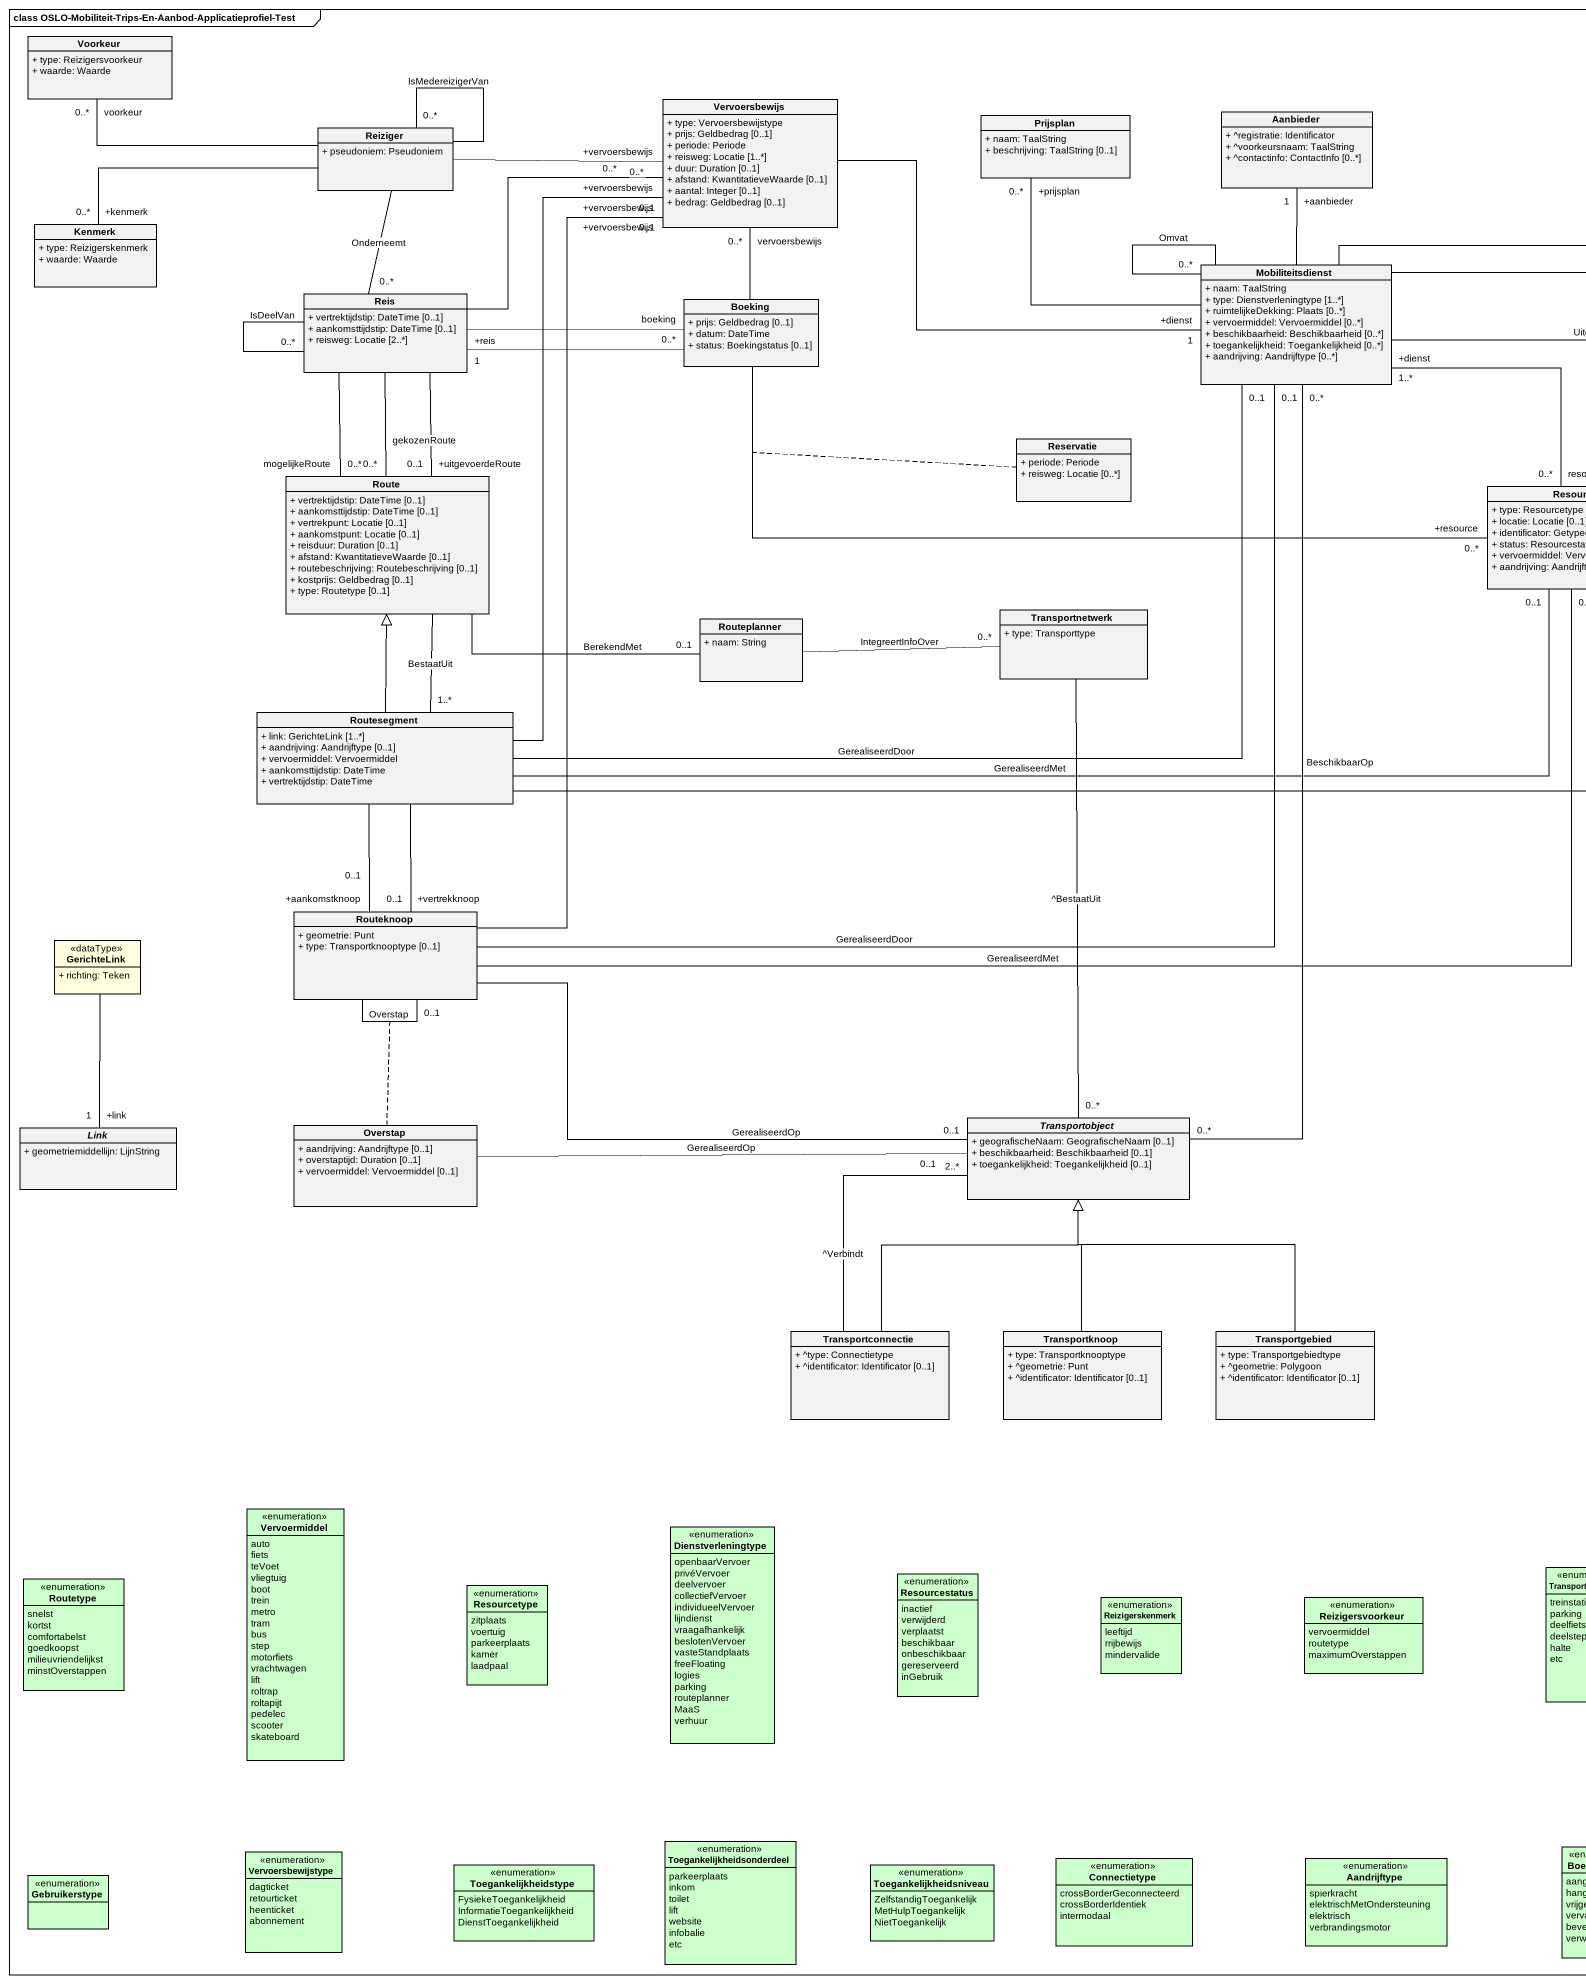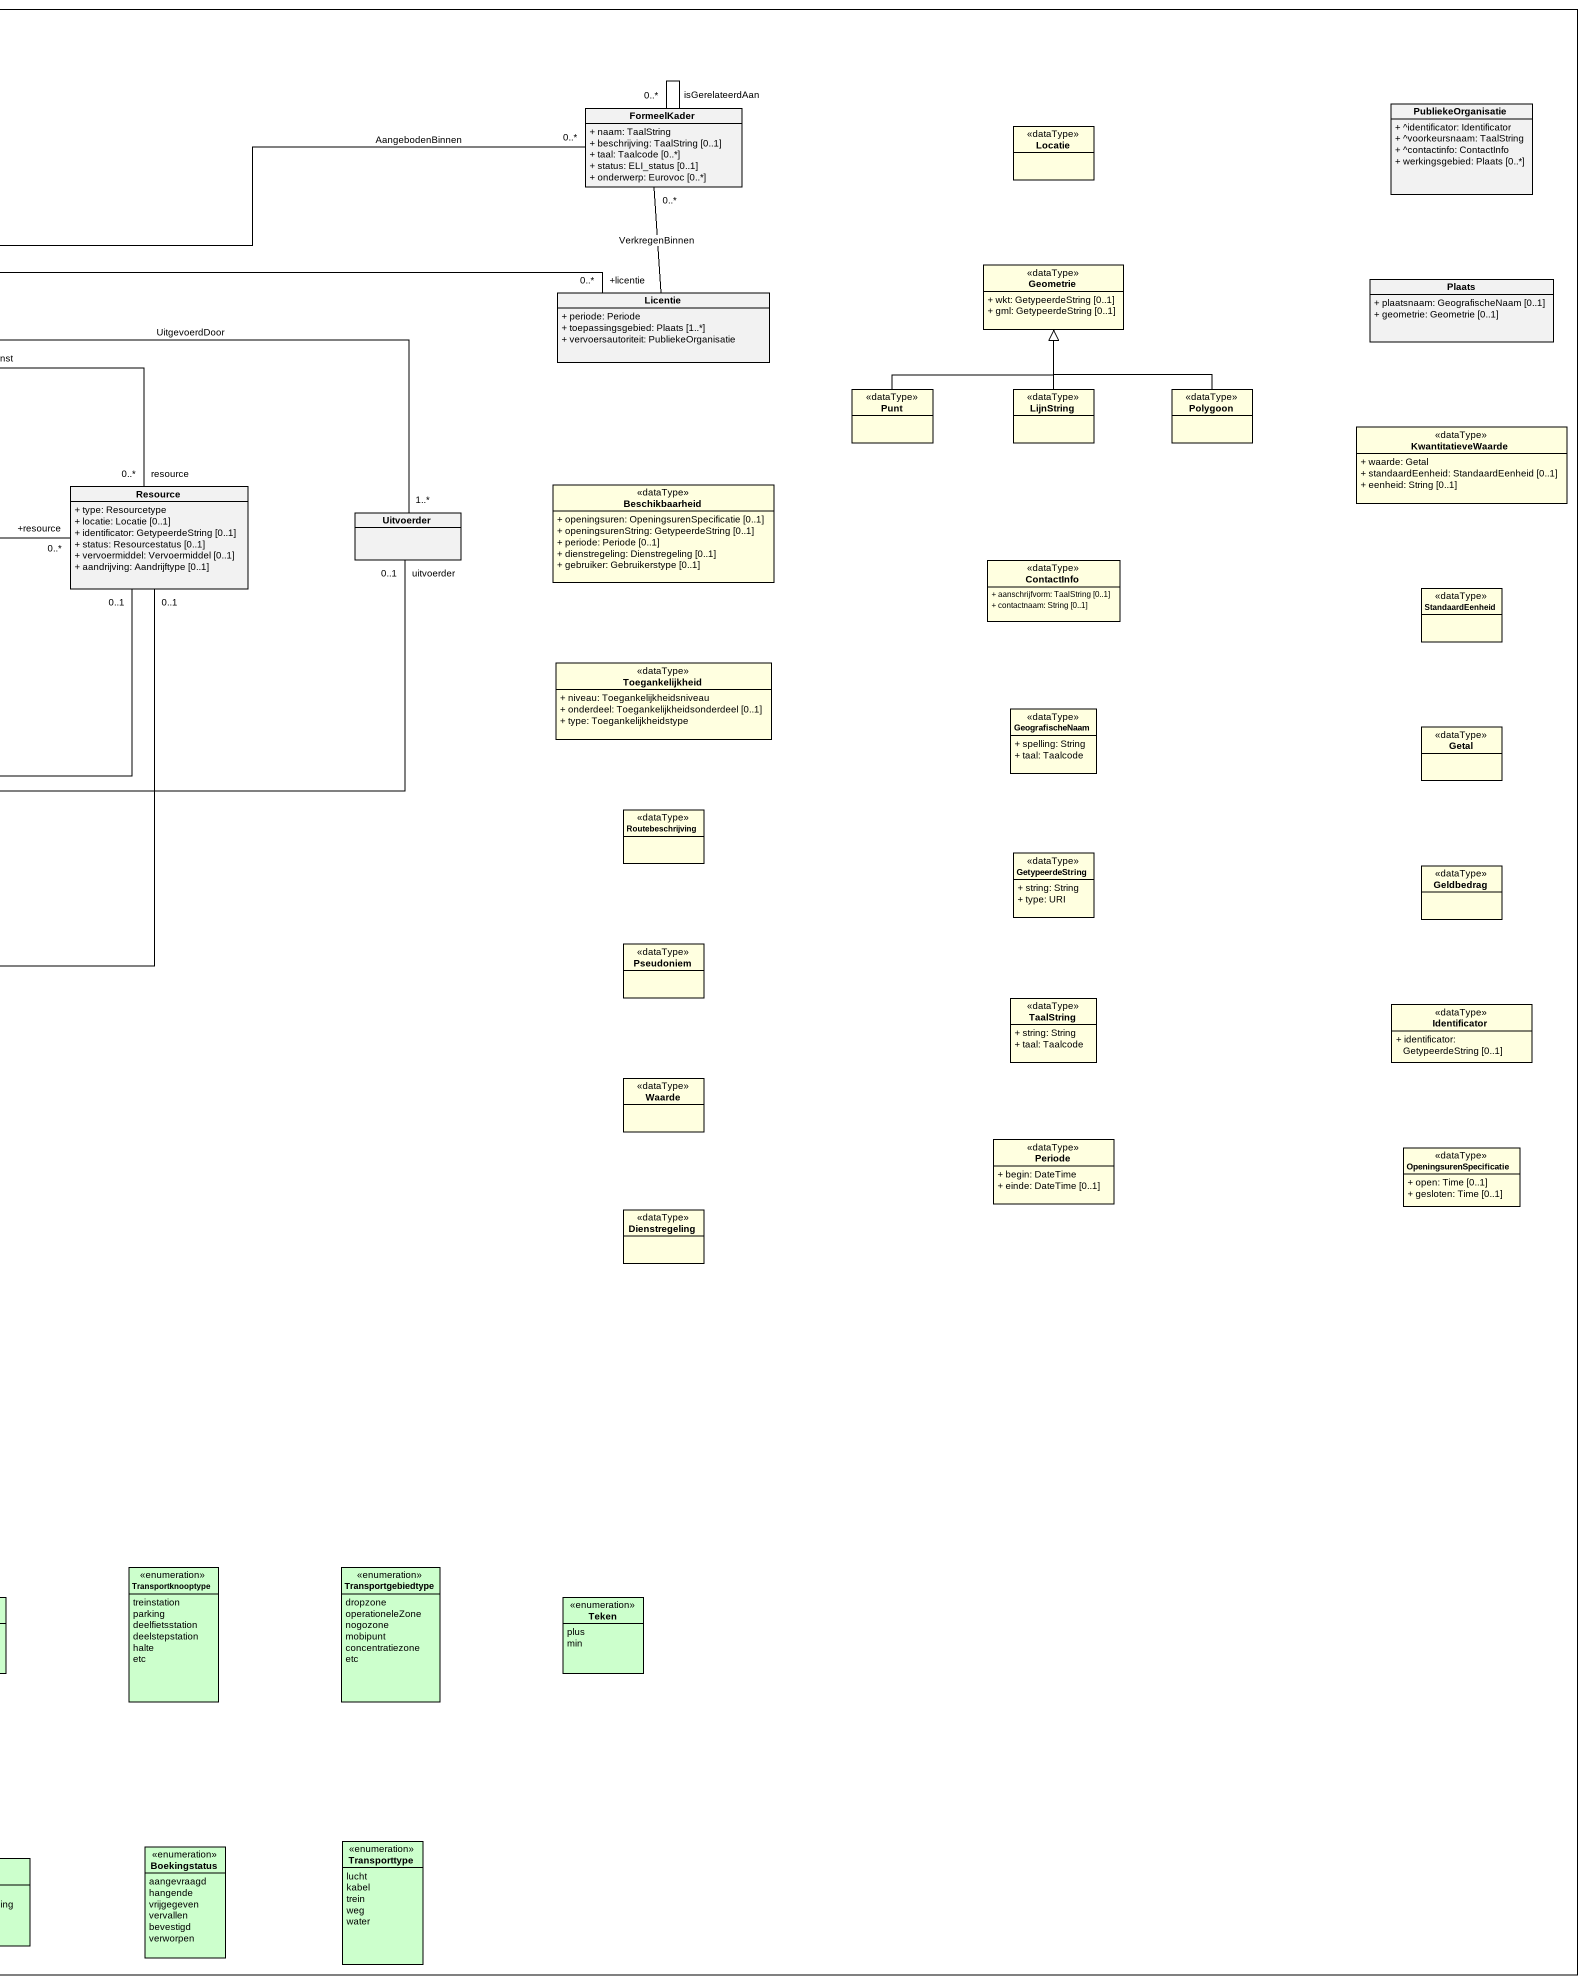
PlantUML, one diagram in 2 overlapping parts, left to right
@startuml
mainframe class OSLO-Mobiliteit-Trips-En-Aanbod-Applicatieprofiel-Test
hide circle
hide empty members
skinparam classAttributeIconSize 0
class Voorkeur {
  + type: Reizigersvoorkeur
  + waarde: Waarde
}
class Vervoersbewijs {
  + type: Vervoersbewijstype
  + prijs: Geldbedrag [0..1]
  + periode: Periode
  + reisweg: Locatie [1..*]
  + duur: Duration [0..1]
  + afstand: KwantitatieveWaarde [0..1]
  + aantal: Integer [0..1]
  + bedrag: Geldbedrag [0..1]
}
class Prijsplan {
  + naam: TaalString
  + beschrijving: TaalString [0..1]
}
class Aanbieder {
  + ^registratie: Identificator
  + ^voorkeursnaam: TaalString
  + ^contactinfo: ContactInfo [0..*]
}
class FormeelKader {
  + naam: TaalString
  + beschrijving: TaalString [0..1]
  + taal: Taalcode [0..*]
  + status: ELI_status [0..1]
  + onderwerp: Eurovoc [0..*]
}
class PubliekeOrganisatie {
  + ^identificator: Identificator
  + ^voorkeursnaam: TaalString
  + ^contactinfo: ContactInfo
  + werkingsgebied: Plaats [0..*]
}
class Reiziger {
  + pseudoniem: Pseudoniem
}
class Locatie <<dataType>> #FFFFE0
class Kenmerk {
  + type: Reizigerskenmerk
  + waarde: Waarde
}
class Mobiliteitsdienst {
  + naam: TaalString
  + type: Dienstverleningtype [1..*]
  + ruimtelijkeDekking: Plaats [0..*]
  + vervoermiddel: Vervoermiddel [0..*]
  + beschikbaarheid: Beschikbaarheid [0..*]
  + toegankelijkheid: Toegankelijkheid [0..*]
  + aandrijving: Aandrijftype [0..*]
}
class Geometrie <<dataType>> #FFFFE0 {
  + wkt: GetypeerdeString [0..1]
  + gml: GetypeerdeString [0..1]
}
class Plaats {
  + plaatsnaam: GeografischeNaam [0..1]
  + geometrie: Geometrie [0..1]
}
class Reis {
  + vertrektijdstip: DateTime [0..1]
  + aankomsttijdstip: DateTime [0..1]
  + reisweg: Locatie [2..*]
}
class Boeking {
  + prijs: Geldbedrag [0..1]
  + datum: DateTime
  + status: Boekingstatus [0..1]
}
class Licentie {
  + periode: Periode
  + toepassingsgebied: Plaats [1..*]
  + vervoersautoriteit: PubliekeOrganisatie
}
class Punt <<dataType>> #FFFFE0
class LijnString <<dataType>> #FFFFE0
class Polygoon <<dataType>> #FFFFE0
class Reservatie {
  + periode: Periode
  + reisweg: Locatie [0..*]
}
class KwantitatieveWaarde <<dataType>> #FFFFE0 {
  + waarde: Getal
  + standaardEenheid: StandaardEenheid [0..1]
  + eenheid: String [0..1]
}
class Route {
  + vertrektijdstip: DateTime [0..1]
  + aankomsttijdstip: DateTime [0..1]
  + vertrekpunt: Locatie [0..1]
  + aankomstpunt: Locatie [0..1]
  + reisduur: Duration [0..1]
  + afstand: KwantitatieveWaarde [0..1]
  + routebeschrijving: Routebeschrijving [0..1]
  + kostprijs: Geldbedrag [0..1]
  + type: Routetype [0..1]
}
class Resource {
  + type: Resourcetype
  + locatie: Locatie [0..1]
  + identificator: GetypeerdeString [0..1]
  + status: Resourcestatus [0..1]
  + vervoermiddel: Vervoermiddel [0..1]
  + aandrijving: Aandrijftype [0..1]
}
class Uitvoerder
class Beschikbaarheid <<dataType>> #FFFFE0 {
  + openingsuren: OpeningsurenSpecificatie [0..1]
  + openingsurenString: GetypeerdeString [0..1]
  + periode: Periode [0..1]
  + dienstregeling: Dienstregeling [0..1]
  + gebruiker: Gebruikerstype [0..1]
}
class ContactInfo <<dataType>> #FFFFE0 {
  + aanschrijfvorm: TaalString [0..1]
  + contactnaam: String [0..1]
}
class StandaardEenheid <<dataType>> #FFFFE0
class Routeplanner {
  + naam: String
}
class Transportnetwerk {
  + type: Transporttype
}
class Toegankelijkheid <<dataType>> #FFFFE0 {
  + niveau: Toegankelijkheidsniveau
  + onderdeel: Toegankelijkheidsonderdeel [0..1]
  + type: Toegankelijkheidstype
}
class Routesegment {
  + link: GerichteLink [1..*]
  + aandrijving: Aandrijftype [0..1]
  + vervoermiddel: Vervoermiddel
  + aankomsttijdstip: DateTime
  + vertrektijdstip: DateTime
}
class GeografischeNaam <<dataType>> #FFFFE0 {
  + spelling: String
  + taal: Taalcode
}
class Getal <<dataType>> #FFFFE0
class Routebeschrijving <<dataType>> #FFFFE0
class GetypeerdeString <<dataType>> #FFFFE0 {
  + string: String
  + type: URI
}
class Geldbedrag <<dataType>> #FFFFE0
class Routeknoop {
  + geometrie: Punt
  + type: Transportknooptype [0..1]
}
class GerichteLink <<dataType>> #FFFFE0 {
  + richting: Teken
}
class Pseudoniem <<dataType>> #FFFFE0
class TaalString <<dataType>> #FFFFE0 {
  + string: String
  + taal: Taalcode
}
class Identificator <<dataType>> #FFFFE0 {
  + identificator: GetypeerdeString [0..1]
}
class Waarde <<dataType>> #FFFFE0
abstract class Link {
  + geometriemiddellijn: LijnString
}
class Overstap {
  + aandrijving: Aandrijftype [0..1]
  + overstaptijd: Duration [0..1]
  + vervoermiddel: Vervoermiddel [0..1]
}
abstract class Transportobject {
  + geografischeNaam: GeografischeNaam [0..1]
  + beschikbaarheid: Beschikbaarheid [0..1]
  + toegankelijkheid: Toegankelijkheid [0..1]
}
class Periode <<dataType>> #FFFFE0 {
  + begin: DateTime
  + einde: DateTime [0..1]
}
class OpeningsurenSpecificatie <<dataType>> #FFFFE0 {
  + open: Time [0..1]
  + gesloten: Time [0..1]
}
class Dienstregeling <<dataType>> #FFFFE0
class Transportconnectie {
  + ^type: Connectietype
  + ^identificator: Identificator [0..1]
}
class Transportknoop {
  + type: Transportknooptype
  + ^geometrie: Punt
  + ^identificator: Identificator [0..1]
}
class Transportgebied {
  + type: Transportgebiedtype
  + ^geometrie: Polygoon
  + ^identificator: Identificator [0..1]
}
enum Vervoermiddel #CCFFCC {
  auto
  fiets
  teVoet
  vliegtuig
  boot
  trein
  metro
  tram
  bus
  step
  motorfiets
  vrachtwagen
  lift
  roltrap
  roltapijt
  pedelec
  scooter
  skateboard
}
enum Dienstverleningtype #CCFFCC {
  openbaarVervoer
  privéVervoer
  deelvervoer
  collectiefVervoer
  individueelVervoer
  lijndienst
  vraagafhankelijk
  beslotenVervoer
  vasteStandplaats
  freeFloating
  logies
  parking
  routeplanner
  MaaS
  verhuur
}
enum Resourcestatus #CCFFCC {
  inactief
  verwijderd
  verplaatst
  beschikbaar
  onbeschikbaar
  gereserveerd
  inGebruik
}
enum Transportknooptype #CCFFCC {
  treinstation
  parking
  deelfietsstation
  deelstepstation
  halte
  etc
}
enum Transportgebiedtype #CCFFCC {
  dropzone
  operationeleZone
  nogozone
  mobipunt
  concentratiezone
  etc
}
enum Routetype #CCFFCC {
  snelst
  kortst
  comfortabelst
  goedkoopst
  milieuvriendelijkst
  minstOverstappen
}
enum Resourcetype #CCFFCC {
  zitplaats
  voertuig
  parkeerplaats
  kamer
  laadpaal
}
enum Reizigerskenmerk #CCFFCC {
  leeftijd
  rrijbewijs
  mindervalide
}
enum Reizigersvoorkeur #CCFFCC {
  vervoermiddel
  routetype
  maximumOverstappen
}
enum Teken #CCFFCC {
  plus
  min
}
enum Vervoersbewijstype #CCFFCC {
  dagticket
  retourticket
  heenticket
  abonnement
}
enum Toegankelijkheidsonderdeel #CCFFCC {
  parkeerplaats
  inkom
  toilet
  lift
  website
  infobalie
  etc
}
enum Connectietype #CCFFCC {
  crossBorderGeconnecteerd
  crossBorderIdentiek
  intermodaal
}
enum Aandrijftype #CCFFCC {
  spierkracht
  elektrischMetOndersteuning
  elektrisch
  verbrandingsmotor
}
enum Boekingstatus #CCFFCC {
  aangevraagd
  hangende
  vrijgegeven
  vervallen
  bevestigd
  verworpen
}
enum Transporttype #CCFFCC {
  lucht
  kabel
  trein
  weg
  water
}
enum Gebruikerstype #CCFFCC
enum Toegankelijkheidstype #CCFFCC {
  FysiekeToegankelijkheid
  InformatieToegankelijkheid
  DienstToegankelijkheid
}
enum Toegankelijkheidsniveau #CCFFCC {
  ZelfstandigToegankelijk
  MetHulpToegankelijk
  NietToegankelijk
}
Vervoersbewijs -right- "+dienst\n1" Mobiliteitsdienst
Aanbieder "+aanbieder\n1" -- Mobiliteitsdienst
FormeelKader -- "0..*" FormeelKader : isGerelateerdAan
Reiziger -left- "voorkeur\n0..*" Voorkeur
Reiziger -right- "+vervoersbewijs\n0..*" Vervoersbewijs
Reiziger -- "0..*" Reiziger : IsMedereizigerVan
Reiziger -left- "+kenmerk\n0..*" Kenmerk
Reiziger -- "0..*" Reis : Onderneemt
Mobiliteitsdienst -up- "+prijsplan\n0..*" Prijsplan
Mobiliteitsdienst -right- "0..*" FormeelKader : AangebodenBinnen
Mobiliteitsdienst -- "0..*" Mobiliteitsdienst : Omvat
Mobiliteitsdienst -right- "+licentie\n0..*" Licentie
Mobiliteitsdienst "+dienst\n1..*" -- "resource\n0..*" Resource
Mobiliteitsdienst -right- "1..*" Uitvoerder : UitgevoerdDoor
Mobiliteitsdienst "0..*" -- "0..*" Transportobject : BeschikbaarOp
Reis -right- "+vervoersbewijs\n0..*" Vervoersbewijs
Reis -- "0..*" Reis : IsDeelVan
Reis -right- "boeking\n0..*" Boeking
Reis -- "+uitgevoerdeRoute\n0..1" Route
Reis -- "mogelijkeRoute\n0..*" Route
Reis -- "gekozenRoute\n0..*" Route
Boeking -up- "vervoersbewijs\n0..*" Vervoersbewijs
Boeking -left- "+reis\n1" Reis
Boeking -right- "+resource\n0..*" Resource
(Boeking, Resource) .. Reservatie
Licentie -up- "0..*" FormeelKader : VerkregenBinnen
Punt -up-|> Geometrie
LijnString -up-|> Geometrie
Polygoon -up-|> Geometrie
Route -right- "0..1" Routeplanner : BerekendMet
Route -- "1..*" Routesegment : BestaatUit
Routeplanner -right- "0..*" Transportnetwerk : IntegreertInfoOver
Transportnetwerk -- "0..*" Transportobject : ^BestaatUit
Routesegment -up- "+vervoersbewijs\n0..1" Vervoersbewijs
Routesegment -right- "0..1" Mobiliteitsdienst : GerealiseerdDoor
Routesegment -up-|> Route
Routesegment -right- "0..1" Resource : GerealiseerdMet
Routesegment -right- "uitvoerder\n0..1" Uitvoerder
Routesegment -- "+vertrekknoop\n0..1" Routeknoop
Routesegment -- "+aankomstknoop\n0..1" Routeknoop
Routeknoop -up- "+vervoersbewijs\n0..1" Vervoersbewijs
Routeknoop -up- "0..1" Mobiliteitsdienst : GerealiseerdDoor
Routeknoop -right- "0..1" Resource : GerealiseerdMet
Routeknoop -- "0..1" Routeknoop : Overstap
(Routeknoop, Routeknoop) .. Overstap
Routeknoop -right- "0..1" Transportobject : GerealiseerdOp
GerichteLink -- "+link\n1" Link
Overstap -right- "0..1" Transportobject : GerealiseerdOp
Transportconnectie -up- "2..*" Transportobject : ^Verbindt
Transportconnectie -up-|> Transportobject
Transportknoop -up-|> Transportobject
Transportgebied -up-|> Transportobject
@enduml
